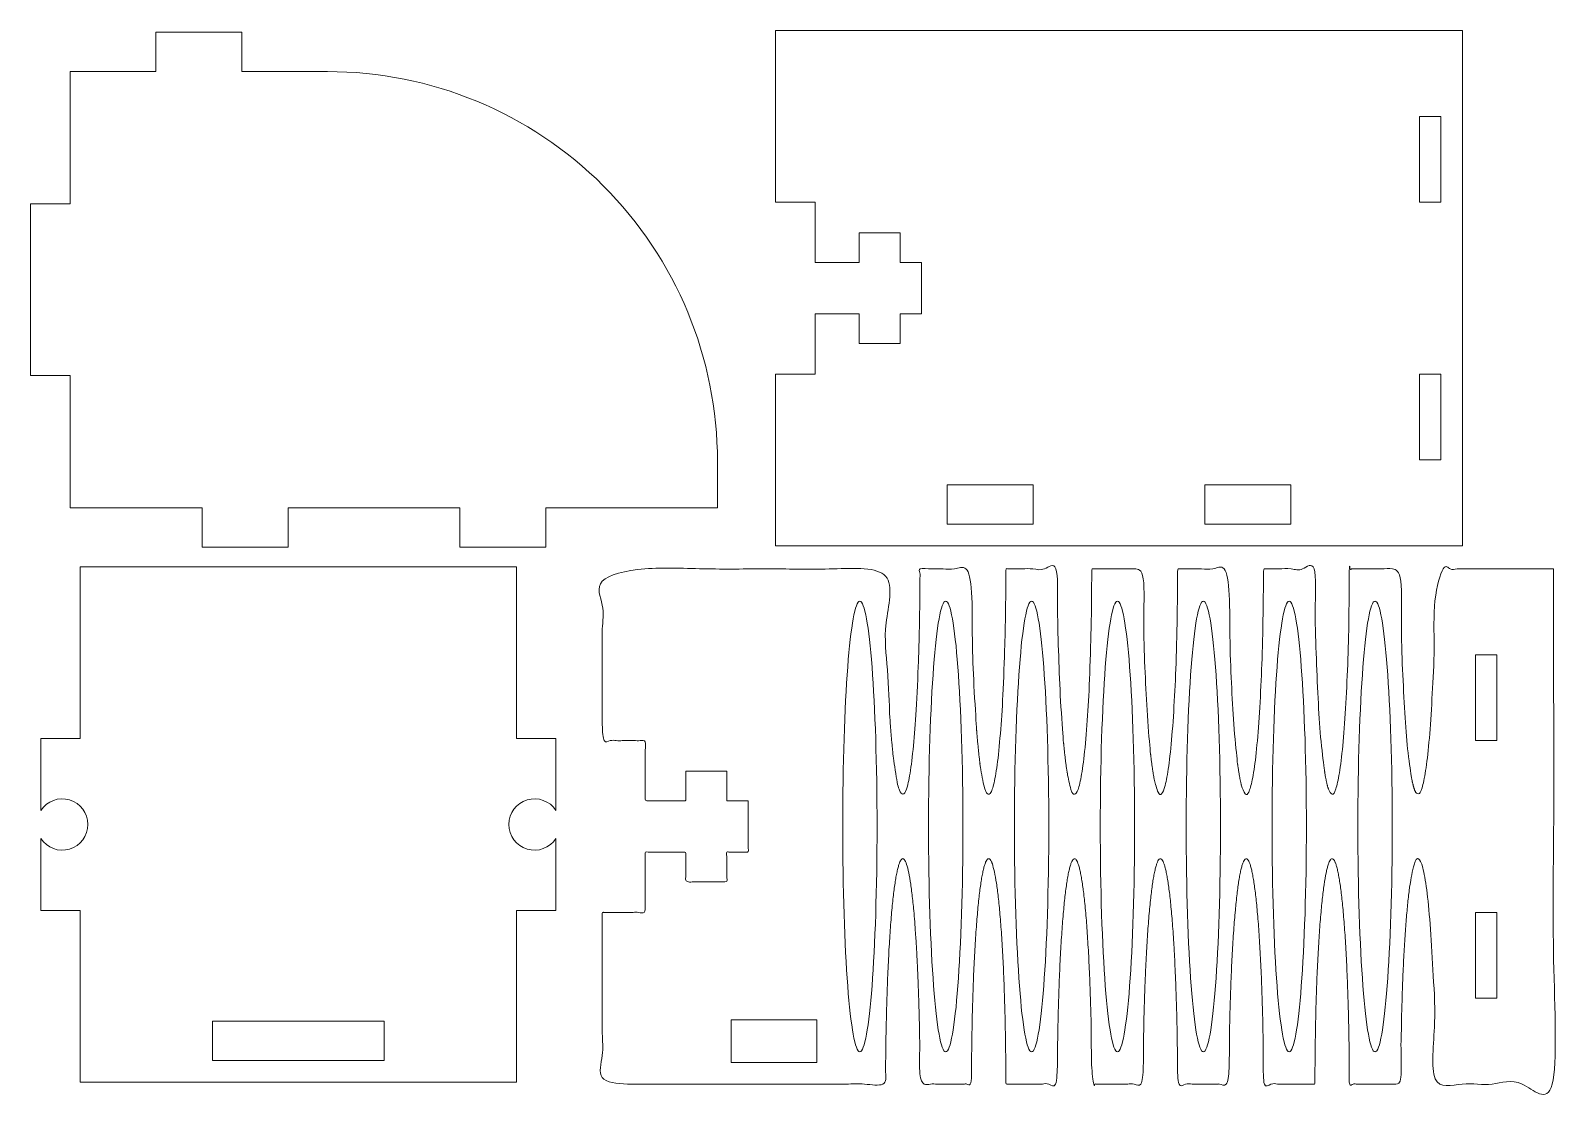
# Model space of a CAD drawing. Header units: inches. Extents: x 0.05 to 4.5, y 0.04 to 3.17.
import ezdxf

# ---------------------------------------------------------------- set-up
doc = ezdxf.new("R2010")
doc.units = ezdxf.units.IN
doc.header["$MEASUREMENT"] = 0

msp = doc.modelspace()

# ---------------------------------------------------------------- linework, layer by layer
at = {"color": 7, "linetype": 'Continuous', "lineweight": 0}
for points in [[(2.0545, 1.7786), (1.5545, 1.7786), (1.5545, 1.6636), (1.3045, 1.6636), (1.3045, 1.7786), (0.8045, 1.7786), (0.8045, 1.6636), (0.5545, 1.6636), (0.5545, 1.7786), (0.1695, 1.7786), (0.1695, 2.1636), (0.0545, 2.1636), (0.0545, 2.6636), (0.1695, 2.6636), (0.1695, 3.0486), (0.4195, 3.0486), (0.4195, 3.1636), (0.6695, 3.1636), (0.6695, 3.0486), (0.9195, 3.0486, -0.414214), (2.0545, 1.9136)], [(1.5843, 0.6067), (1.4693, 0.6067), (1.4693, 0.1067), (0.1993, 0.1067), (0.1993, 0.6067), (0.0843, 0.6067), (0.0843, 0.8157, 3.34725), (0.0843, 0.8977), (0.0843, 1.1067), (0.1993, 1.1067), (0.1993, 1.6067), (1.4693, 1.6067), (1.4693, 1.1067), (1.5843, 1.1067), (1.5843, 0.8977, 3.34725), (1.5843, 0.8157)]]:
    msp.add_lwpolyline(points, format="xyb", close=True, dxfattribs=at)
for points in [[(2.6486, 2.4928), (2.6486, 2.3433), (2.5861, 2.3433), (2.5861, 2.2568), (2.4667, 2.2568), (2.4667, 2.3433), (2.3386, 2.3433), (2.3386, 2.168), (2.2236, 2.168), (2.2236, 1.668), (4.2236, 1.668), (4.2236, 3.168), (2.2236, 3.168), (2.2236, 2.668)], [(2.2236, 2.668), (2.3386, 2.668), (2.3386, 2.4928), (2.4667, 2.4928), (2.4667, 2.5793), (2.5861, 2.5793), (2.5861, 2.4928), (2.6486, 2.4928)]]:
    msp.add_lwpolyline(points, dxfattribs=at)
for points in [[(4.1611, 2.668), (4.1611, 2.918), (4.0986, 2.918), (4.0986, 2.668)], [(4.0986, 2.168), (4.0986, 1.918), (4.1611, 1.918), (4.1611, 2.168)], [(2.7236, 1.8455), (2.7236, 1.7305), (2.9736, 1.7305), (2.9736, 1.8455)], [(3.4736, 1.8455), (3.4736, 1.7305), (3.7236, 1.7305), (3.7236, 1.8455)], [(4.3241, 1.1008), (4.3241, 1.3508), (4.2616, 1.3508), (4.2616, 1.1008)], [(4.3241, 0.3508), (4.3241, 0.6008), (4.2616, 0.6008), (4.2616, 0.3508)], [(0.5843, 0.1692), (1.0843, 0.1692), (1.0843, 0.2842), (0.5843, 0.2842)], [(2.0941, 0.2883), (2.3441, 0.2883), (2.3441, 0.1633), (2.0941, 0.1633)]]:
    msp.add_lwpolyline(points, close=True, dxfattribs=at)
for centre in [(2.4691, 0.8508), (2.7191, 0.8508), (2.9691, 0.8508), (3.2191, 0.8508), (3.4691, 0.8508), (3.7191, 0.8508), (3.9691, 0.8508)]:
    msp.add_ellipse(centre, major_axis=(0, -0.6562), ratio=0.07619, dxfattribs=at)
msp.add_rational_spline([(4.4891, 1.6008), (4.4891, 0.8508), (4.4891, 0.1008), (4.3166, 0.1008), (4.1441, 0.1008), (4.1441, 0.4797), (4.1191, 0.6691), (4.0941, 0.8586), (4.0691, 0.6691), (4.0441, 0.4797), (4.0441, 0.1008), (3.9691, 0.1008), (3.8941, 0.1008), (3.8941, 0.4797), (3.8691, 0.6691), (3.8441, 0.8586), (3.8191, 0.6691), (3.7941, 0.4797), (3.7941, 0.1008), (3.7191, 0.1008), (3.6441, 0.1008), (3.6441, 0.4797), (3.6191, 0.6691), (3.5941, 0.8586), (3.5691, 0.6691), (3.5441, 0.4797), (3.5441, 0.1008), (3.4691, 0.1008), (3.3941, 0.1008), (3.3941, 0.4797), (3.3691, 0.6691), (3.3441, 0.8586), (3.3191, 0.6691), (3.2941, 0.4797), (3.2941, 0.1008), (3.2191, 0.1008), (3.1441, 0.1008), (3.1441, 0.4797), (3.1191, 0.6691), (3.0941, 0.8586), (3.0691, 0.6691), (3.0441, 0.4797), (3.0441, 0.1008), (2.9691, 0.1008), (2.8941, 0.1008), (2.8941, 0.4797), (2.8691, 0.6691), (2.8441, 0.8586), (2.8191, 0.6691), (2.7941, 0.4797), (2.7941, 0.1008), (2.7191, 0.1008), (2.6441, 0.1008), (2.6441, 0.4797), (2.6191, 0.6691), (2.5941, 0.8586), (2.5691, 0.6691), (2.5441, 0.4797), (2.5441, 0.1008), (2.1316, 0.1008), (1.7191, 0.1008), (1.7191, 0.3508), (1.7191, 0.6008), (1.7816, 0.6008), (1.8441, 0.6008), (1.8441, 0.6884), (1.8441, 0.776), (1.9032, 0.776), (1.9622, 0.776), (1.9622, 0.7328), (1.9622, 0.6895), (2.0219, 0.6895), (2.0816, 0.6895), (2.0816, 0.7328), (2.0816, 0.776), (2.1129, 0.776), (2.1441, 0.776), (2.1441, 0.8508), (2.1441, 0.9255), (2.1129, 0.9255), (2.0816, 0.9255), (2.0816, 0.9688), (2.0816, 1.012), (2.0219, 1.012), (1.9622, 1.012), (1.9622, 0.9688), (1.9622, 0.9255), (1.9032, 0.9255), (1.8441, 0.9255), (1.8441, 1.0132), (1.8441, 1.1008), (1.7816, 1.1008), (1.7191, 1.1008), (1.7191, 1.3508), (1.7191, 1.6008), (2.1316, 1.6008), (2.5441, 1.6008), (2.5441, 0.9445), (2.5941, 0.9445), (2.6441, 0.9445), (2.6441, 1.6008), (2.7191, 1.6008), (2.7941, 1.6008), (2.7941, 0.9445), (2.8441, 0.9445), (2.8941, 0.9445), (2.8941, 1.6008), (2.9691, 1.6008), (3.0441, 1.6008), (3.0441, 0.9445), (3.0941, 0.9445), (3.1441, 0.9445), (3.1441, 1.6008), (3.2191, 1.6008), (3.2941, 1.6008), (3.2941, 0.9445), (3.3441, 0.9445), (3.3941, 0.9445), (3.3941, 1.6008), (3.4691, 1.6008), (3.5441, 1.6008), (3.5441, 0.9445), (3.5941, 0.9445), (3.6441, 0.9445), (3.6441, 1.6008), (3.7191, 1.6008), (3.7941, 1.6008), (3.7941, 0.9445), (3.8441, 0.9445), (3.8941, 0.9445), (3.8941, 1.6008), (3.9691, 1.6008), (4.0441, 1.6008), (4.0441, 0.9445), (4.0941, 0.9445), (4.1441, 0.9445), (4.1441, 1.6008), (4.3166, 1.6008), (4.4891, 1.6008)], [1, 1, 1, 1, 1, 0.866025403784, 1, 0.866025403784, 1, 0.866025403784, 1, 1, 1, 0.866025403784, 1, 0.866025403784, 1, 0.866025403784, 1, 1, 1, 0.866025403784, 1, 0.866025403784, 1, 0.866025403784, 1, 1, 1, 0.866025403784, 1, 0.866025403784, 1, 0.866025403784, 1, 1, 1, 0.866025403784, 1, 0.866025403784, 1, 0.866025403784, 1, 1, 1, 0.866025403784, 1, 0.866025403784, 1, 0.866025403784, 1, 1, 1, 0.866025403784, 1, 0.866025403784, 1, 0.866025403784, 1, 1, 1, 1, 1, 1, 1, 1, 1, 1, 1, 1, 1, 1, 1, 1, 1, 1, 1, 1, 1, 1, 1, 1, 1, 1, 1, 1, 1, 1, 1, 1, 1, 1, 1, 1, 1, 1, 1, 0.707106781187, 1, 0.707106781187, 1, 1, 1, 0.707106781187, 1, 0.707106781187, 1, 1, 1, 0.707106781187, 1, 0.707106781187, 1, 1, 1, 0.707106781187, 1, 0.707106781187, 1, 1, 1, 0.707106781187, 1, 0.707106781187, 1, 1, 1, 0.707106781187, 1, 0.707106781187, 1, 1, 1, 0.707106781187, 1, 0.707106781187, 1, 1, 1], degree=2, knots=[0, 0, 0, 1, 1, 2, 2, 3.047198, 3.047198, 4.094395, 4.094395, 5.141593, 5.141593, 6.141593, 6.141593, 7.18879, 7.18879, 8.235988, 8.235988, 9.283185, 9.283185, 10.283185, 10.283185, 11.330383, 11.330383, 12.37758, 12.37758, 13.424778, 13.424778, 14.424778, 14.424778, 15.471976, 15.471976, 16.519173, 16.519173, 17.566371, 17.566371, 18.566371, 18.566371, 19.613568, 19.613568, 20.660766, 20.660766, 21.707963, 21.707963, 22.707963, 22.707963, 23.755161, 23.755161, 24.802358, 24.802358, 25.849556, 25.849556, 26.849556, 26.849556, 27.896753, 27.896753, 28.943951, 28.943951, 29.991149, 29.991149, 30.991149, 30.991149, 31.991149, 31.991149, 32.991149, 32.991149, 33.991149, 33.991149, 34.991149, 34.991149, 35.991149, 35.991149, 36.991149, 36.991149, 37.991149, 37.991149, 38.991149, 38.991149, 39.991149, 39.991149, 40.991149, 40.991149, 41.991149, 41.991149, 42.991149, 42.991149, 43.991149, 43.991149, 44.991149, 44.991149, 45.991149, 45.991149, 46.991149, 46.991149, 47.991149, 47.991149, 48.991149, 48.991149, 50.561945, 50.561945, 52.132741, 52.132741, 53.132741, 53.132741, 54.703538, 54.703538, 56.274334, 56.274334, 57.274334, 57.274334, 58.84513, 58.84513, 60.415927, 60.415927, 61.415927, 61.415927, 62.986723, 62.986723, 64.557519, 64.557519, 65.557519, 65.557519, 67.128316, 67.128316, 68.699112, 68.699112, 69.699112, 69.699112, 71.269908, 71.269908, 72.840704, 72.840704, 73.840704, 73.840704, 75.411501, 75.411501, 76.982297, 76.982297, 77.982297, 77.982297, 77.982297], dxfattribs=at)

doc.saveas('drawing.dxf')
